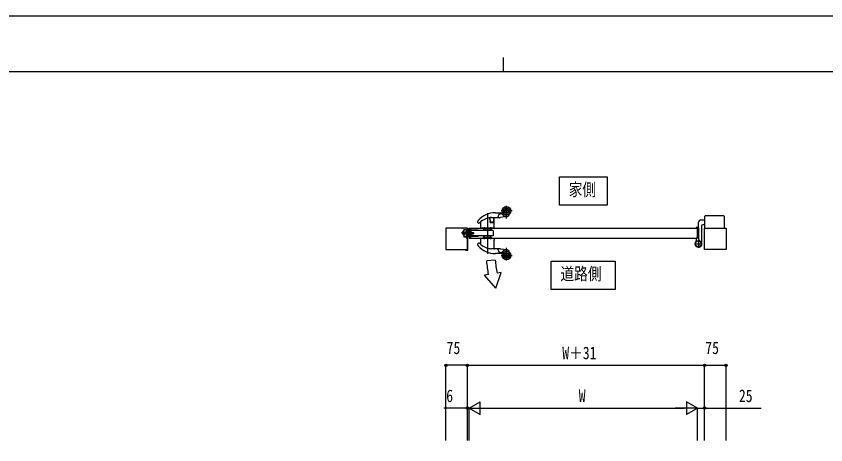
# Model space of a CAD drawing. Units: millimetres, scale not verified. Extents: x -4205 to 4205, y -2970 to 2970.
# Drawn here: x -1710 to 1125, y 1470 to 2970 of the extents above; entities that cross this region are included whole.
import ezdxf
from ezdxf.enums import TextEntityAlignment as Align

# ---------------------------------------------------------------- set-up
doc = ezdxf.new("R2010")
doc.units = ezdxf.units.MM
doc.header["$LTSCALE"] = 12
for name, color, linetype in [('0-2_USER1', 3, 'Continuous'), ('0-3_YKK_12', 2, 'Continuous'), ('0-4_YKK_A1', 4, 'Continuous'), ('0-5_YKK_D', 6, 'Continuous'), ('0-6_YKK_ZWAK', 7, 'Continuous')]:
    doc.layers.add(name, color=color, linetype=linetype)
doc.styles.add('ＭＳ ゴシック', font='')
doc.styles.get('ＭＳ ゴシック').set_extended_font_data('MS Gothic')

msp = doc.modelspace()

# ---------------------------------------------------------------- linework, layer by layer
at = {"layer": '0-2_USER1'}
for points in [[(192.82, 2308), (192.82, 2408), (359.22, 2408), (359.22, 2308)], [(164.02, 2013), (164.02, 2113), (388.02, 2113), (388.02, 2013)]]:
    msp.add_lwpolyline(points, close=True, dxfattribs=at)
at = {"layer": '0-3_YKK_12'}
msp.add_line((-126.98, 2211), (-126.98, 2228), dxfattribs=at)
at = {"layer": '0-4_YKK_A1'}
for p, q in [((7.02, 2262.13), (7.02, 2306.6)), ((-59.98, 2280.41), (-59.98, 2138.54)), ((-31.98, 2282), (-7.12, 2282)), ((-20.13, 2275.89), (-23.04, 2266.42)), ((-17.26, 2278), (-13.88, 2278)), ((26.32, 2289), (-11.28, 2289)), ((702.02, 2228), (702.02, 2269.5)), ((767.02, 2271.5), (704.02, 2271.5)), ((769.02, 2269.5), (769.02, 2228)), ((-92.98, 2248.27), (-92.98, 2252.65)), ((-82.98, 2228), (-82.98, 2249.81)), ((-51.37, 2264.31), (-51.38, 2264.31)), ((-50.83, 2257.99), (-51.36, 2264.07)), ((-51.35, 2264.18), (-50.82, 2258.14)), ((-50.82, 2258.14), (-50.36, 2252.86)), ((-49.98, 2248.3), (-50.39, 2253.01)), ((-50.36, 2252.86), (-50.02, 2248.96)), ((-49.98, 2248.3), (-38.48, 2248.3)), ((-39.48, 2248.5), (-49.52, 2248.5)), ((-44.98, 2265), (-24.94, 2265)), ((-38.98, 2263), (-38.98, 2261.24)), ((-38.48, 2263.5), (-38.48, 2251)), ((-38.48, 2251), (-38.48, 2248.3)), ((-35.98, 2251), (-38.48, 2251)), ((-35.98, 2251), (-35.98, 2264)), ((-35.98, 2228), (-35.98, 2251)), ((-23.47, 2265), (-24.94, 2265)), ((8.22, 2268.27), (-14.51, 2265.54)), ((678.52, 2246.5), (678.52, 2230.5)), ((702.02, 2256.5), (688.52, 2256.5)), ((-148.78, 2209.5), (-148.78, 2213.5)), ((-144.78, 2213.5), (-148.78, 2213.5)), ((-144.78, 2213.15), (-148.78, 2213.15)), ((-144.98, 2212.5), (-144.98, 2208.51)), ((-144.98, 2212.5), (-132.98, 2212.5)), ((-132.98, 2212.1), (-144.98, 2212.1)), ((-142.48, 2216), (-144.78, 2216)), ((-144.78, 2212.5), (-144.78, 2216)), ((-144.48, 2218.7), (-144.48, 2216.2)), ((-144.48, 2218.7), (-142.48, 2218.7)), ((-142.48, 2216.2), (-144.48, 2216.2)), ((-129.98, 2222.5), (-142.48, 2222.5)), ((-142.48, 2222.5), (-142.48, 2212.5)), ((-141.48, 2223.5), (-129.98, 2223.5)), ((-123.98, 2218), (-135.48, 2218)), ((-133.48, 2213.38), (-128.98, 2208.13)), ((-132.98, 2222.5), (-132.98, 2198.7)), ((-132.98, 2212.5), (-131.28, 2212.5)), ((-131.28, 2212.1), (-132.98, 2212.1)), ((-131.98, 2198.7), (-131.98, 2222.5)), ((-131.98, 2217.5), (-130.98, 2217.5)), ((-131.28, 2212.5), (-129.28, 2214.5)), ((-131.28, 2212.5), (-131.28, 2208.5)), ((-129.98, 2226.5), (-129.98, 2151.5)), ((-129.98, 2226.5), (-128.98, 2226.5)), ((-129.28, 2214.5), (-128.98, 2214.5)), ((-128.98, 2151.5), (-128.98, 2226.5)), ((-128.98, 2214.5), (-128.98, 2206.5)), ((-128.98, 2214.42), (-128.98, 2206.42)), ((-123.98, 2228), (87.52, 2228)), ((-123.98, 2223), (-122.48, 2223)), ((-123.98, 2198), (-123.98, 2223)), ((-123.68, 2214.5), (-123.98, 2214.5)), ((-123.68, 2214.5), (-123.68, 2206.5)), ((-121.68, 2212.5), (-123.68, 2214.5)), ((-122.48, 2198), (-122.48, 2223)), ((-119.98, 2221), (-122.48, 2221)), ((-119.98, 2220), (-122.48, 2220)), ((-116.98, 2212.5), (-121.68, 2212.5)), ((-121.68, 2212.5), (-121.68, 2208.5)), ((-121.68, 2212.1), (-116.98, 2212.1)), ((-119.98, 2215.5), (-120.88, 2215.5)), ((-120.88, 2205.5), (-120.88, 2215.5)), ((-119.98, 2222.9), (-119.98, 2198.1)), ((-118.98, 2222.9), (-119.98, 2222.9)), ((-119.98, 2215.5), (-119.98, 2220)), ((-118.98, 2198.1), (-118.98, 2222.9)), ((-92.48, 2221), (-116.98, 2221)), ((-41.58, 2220), (-116.98, 2220)), ((-116.98, 2212.5), (-107.98, 2212.5)), ((-116.98, 2212.1), (-107.98, 2212.1)), ((-107.98, 2212.5), (-107.98, 2208.5)), ((-92.48, 2220), (-92.48, 2221)), ((-35.98, 2228), (-82.98, 2228)), ((-74.78, 2228), (-74.78, 2227)), ((-74.78, 2227), (-67.18, 2227)), ((-74.38, 2225.88), (-74.48, 2227)), ((-70.98, 2231.03), (-70.98, 2223.43)), ((-67.48, 2227), (-67.58, 2225.88)), ((-67.18, 2227), (-67.18, 2228)), ((-64.98, 2226.3), (-64.98, 2228)), ((-55.28, 2226), (-64.68, 2226)), ((-54.98, 2228), (-54.98, 2226.3)), ((-52.38, 2225.88), (-52.48, 2227)), ((-48.98, 2231.48), (-48.98, 2223.43)), ((-45.48, 2227), (-45.58, 2225.88)), ((671.02, 2228.8), (671.02, 2229.5)), ((675.72, 2228.3), (671.52, 2228.3)), ((679.02, 2230.5), (672.02, 2230.5)), ((676.02, 2193), (676.02, 2228)), ((681.02, 2187.94), (681.02, 2228.5)), ((690.52, 2235.5), (690.52, 2173)), ((702.02, 2239.5), (694.52, 2239.5)), ((-148.78, 2209.85), (-144.98, 2209.85)), ((-148.78, 2209.5), (-144.98, 2209.5)), ((-132.98, 2208.9), (-144.98, 2208.9)), ((-144.98, 2208.5), (-132.98, 2208.5)), ((-144.78, 2207), (-144.78, 2208.5)), ((-142.48, 2207), (-144.78, 2207)), ((-144.48, 2206.8), (-144.48, 2204.3)), ((-142.48, 2206.8), (-144.48, 2206.8)), ((-144.48, 2204.3), (-142.48, 2204.3)), ((-142.48, 2208.5), (-142.48, 2198.7)), ((-131.98, 2198.7), (-142.48, 2198.7)), ((-141.48, 2197.7), (-132.48, 2197.7)), ((-131.28, 2208.9), (-132.98, 2208.9)), ((-132.98, 2208.5), (-131.28, 2208.5)), ((-132.48, 2192), (-132.48, 2197.7)), ((-132.48, 2192), (-131.48, 2192)), ((-131.98, 2203.5), (-130.98, 2203.5)), ((-131.98, 2202.8), (-131.38, 2202.8)), ((-131.48, 2194.5), (-131.48, 2192)), ((-131.28, 2208.5), (-129.28, 2206.5)), ((-130.98, 2192.5), (-129.98, 2192.5)), ((-130.18, 2202.8), (-130.18, 2196)), ((-129.28, 2206.5), (-128.98, 2206.5)), ((-128.98, 2208.13), (-125.64, 2204.23)), ((-123.68, 2206.5), (-123.98, 2206.5)), ((-122.48, 2198), (-123.98, 2198)), ((-123.98, 2193), (676.02, 2193)), ((-121.68, 2208.5), (-123.68, 2206.5)), ((-121.68, 2208.9), (-116.98, 2208.9)), ((-116.98, 2208.5), (-121.68, 2208.5)), ((-120.88, 2205.5), (-119.98, 2205.5)), ((-119.98, 2198.3), (-119.98, 2205.5)), ((-119.98, 2198.1), (-118.98, 2198.1)), ((-116.98, 2208.9), (-107.98, 2208.9)), ((-116.98, 2208.5), (-107.98, 2208.5)), ((-39.98, 2201), (-116.98, 2201)), ((-116.98, 2200), (-92.48, 2200)), ((-92.48, 2201), (-92.48, 2200)), ((-82.98, 2193), (-35.98, 2193)), ((-82.98, 2171.19), (-82.98, 2193)), ((-74.48, 2194), (-74.38, 2195.12)), ((-70.98, 2197.58), (-70.98, 2189.98)), ((-67.58, 2195.12), (-67.48, 2194)), ((-64.98, 2193), (-64.98, 2194.7)), ((-55.28, 2195), (-64.68, 2195)), ((-54.98, 2193), (-54.98, 2194.7)), ((-52.78, 2194), (-52.78, 2193)), ((-45.18, 2194), (-52.78, 2194)), ((-52.48, 2194), (-52.38, 2195.12)), ((-48.98, 2197.58), (-48.98, 2189.53)), ((-45.58, 2195.12), (-45.48, 2194)), ((-45.18, 2193), (-45.18, 2194)), ((-35.98, 2193), (-35.98, 2190)), ((-35.98, 2190), (-35.98, 2186.5)), ((-35.98, 2156.5), (-35.98, 2186.5)), ((671.02, 2192.2), (671.02, 2183.16)), ((675.72, 2192.7), (671.52, 2192.7)), ((679.02, 2186), (679.02, 2160)), ((-92.98, 2168.36), (-92.98, 2172.74)), ((-24.94, 2156), (-44.98, 2156)), ((-24.94, 2156), (-23.47, 2156)), ((-14.51, 2155.47), (8.22, 2152.73)), ((7.02, 2114.4), (7.02, 2158.88)), ((666.02, 2173), (692.02, 2173)), ((-136.98, 2151.5), (-136.98, 2150.5)), ((-129.98, 2151.5), (-136.98, 2151.5)), ((-136.98, 2150.5), (-129.98, 2150.5)), ((-7.12, 2139), (-31.98, 2139)), ((-23.04, 2154.59), (-20.13, 2145.12)), ((-13.88, 2143), (-17.26, 2143)), ((-11.28, 2132), (26.32, 2132)), ((-32.59, 2116.27), (-62.42, 2113.09)), ((-30.25, 2018.35), (-11.38, 2073.29)), ((-11.38, 2073.29), (-26.15, 2070.68)), ((-56.13, 2065.4), (-70.47, 2062.87)), ((-30.25, 2018.35), (-70.47, 2062.87))]:
    msp.add_line(p, q, dxfattribs=at)
for points in [[(-38.98, 2261.24), (-38.98, 2251.8), (-38.98, 2249)], [(-135.98, 2217.5), (-135.98, 2216.3), (-133.48, 2213.38)], [(-123.98, 2228), (676.02, 2228), (676.02, 2193)], [(-123.98, 2228), (-123.98, 2193), (87.52, 2193)], [(-117.98, 2198.1), (-116.98, 2198.1), (-116.98, 2222.9), (-117.98, 2222.9), (-118.98, 2222.9)], [(-118.98, 2198.1), (-117.98, 2198.1), (-117.98, 2222.9)], [(-52.78, 2228), (-52.78, 2227), (-45.18, 2227), (-45.18, 2228)], [(-39.98, 2218.4), (-39.98, 2202.6), (-39.98, 2201)], [(-131.48, 2197.7), (-131.48, 2195.5), (-130.98, 2195.5)], [(-131.48, 2194.5), (-130.98, 2194.5), (-130.98, 2192.5)], [(-131.38, 2202.8), (-131.38, 2196), (-130.18, 2196)], [(-119.98, 2198.3), (-121.18, 2198.3), (-122.48, 2198.3)], [(-67.18, 2193), (-67.18, 2194), (-74.78, 2194), (-74.78, 2193)]]:
    msp.add_lwpolyline(points, dxfattribs=at)
for points in [[(-204.98, 2153), (-129.98, 2153), (-129.98, 2228), (-204.98, 2228)], [(776.02, 2153), (701.02, 2153), (701.02, 2228), (776.02, 2228)]]:
    msp.add_lwpolyline(points, close=True, dxfattribs=at)
for centre, radius in [((7.02, 2289), 15), ((7.02, 2289), 14.7), ((7.02, 2289), 9.71), ((7.02, 2289), 6.62), ((679.02, 2173), 11.5), ((679.02, 2173), 10.35), ((7.02, 2132), 15), ((7.02, 2132), 14.7), ((7.02, 2132), 9.71), ((7.02, 2132), 6.62)]:
    msp.add_circle(centre, radius, dxfattribs=at)
for centre, radius, start, end in [((-31.98, 2202), 80, 90.00041, 138.8719), ((-17.26, 2275), 3, 90, 162.89708), ((-13.88, 2268), 10, 39.77031, 90), ((-7.12, 2280.5), 1.5, 31.00806, 89.99901), ((7.02, 2285.4), 17.2, 219.77031, 270), ((7.02, 2289), 15, 211.00806, 297.32214), ((7.02, 2289), 15, 261.17985, 278.82015), ((7.02, 2278.2), 10, 276.85992, 332.99743), ((14.6, 2274.34), 1.5, 332.99743, 117.32214), ((704.02, 2269.5), 2, 90, 180), ((767.02, 2269.5), 2, 0, 90), ((-89.98, 2252.65), 3, 138.8714, 180), ((-89.98, 2248.26), 3, 179.8597, 312.73203), ((-33.81, 2187.16), 80, 111.86371, 132.59171), ((-81.98, 2249.81), 1, 141.82148, 180), ((-44.98, 2215), 50, 90.00002, 111.86372), ((-51.85, 2264.02), 0.5, 5, 97.98573), ((-53.34, 2264), 2, 5, 16.92345), ((-49.52, 2249), 0.5, 185, 270), ((-39.48, 2249), 0.5, 270, 0), ((-35.98, 2263), 3, 138.18969, 180), ((-36.98, 2263.5), 1.5, 90, 180), ((-36.98, 2264), 1, 0, 90), ((-24.95, 2267), 2, 270, 330), ((-23.47, 2340), 75, 270, 276.85992), ((-24.95, 2267), 2, 330, 342.89708), ((7.02, 2278.2), 10, 270, 276.85992), ((688.52, 2246.5), 10, 90, 180), ((-141.48, 2222.5), 1, 90, 180), ((-135.48, 2217.5), 0.5, 90, 180), ((-130.98, 2216.5), 1, 0, 90), ((-73.08, 2226), 1.3, 185, 254.11915), ((-70.98, 2233.4), 9, 254.11915, 285.88085), ((-68.87, 2226), 1.3, 285.88085, 355), ((-64.68, 2226.3), 0.3, 180, 270), ((-55.28, 2226.3), 0.3, 270, 0), ((-51.08, 2226), 1.3, 185, 254.11915), ((-48.98, 2233.4), 9, 254.11915, 285.88085), ((-46.87, 2226), 1.3, 285.88085, 355), ((-41.58, 2218.4), 1.6, 0, 90), ((672.02, 2229.5), 1, 90, 180), ((671.52, 2228.8), 0.5, 180, 270), ((675.72, 2228), 0.3, 360, 90), ((679.02, 2228.5), 2, 360, 90), ((694.52, 2235.5), 4, 90, 180), ((-141.48, 2198.7), 1, 180, 270), ((-132.48, 2197.7), 1, 0, 90), ((-131.48, 2195.5), 1, 180, 270), ((-130.98, 2204.5), 1, 270, 0), ((-130.98, 2194.5), 1, 0, 90), ((-131.38, 2202.8), 1.2, 0, 43.13176), ((-122.98, 2206.5), 3.5, 220.57456, 253.39845), ((-73.08, 2195.01), 1.3, 105.88085, 175), ((-70.98, 2187.6), 9, 74.11915, 105.88085), ((-68.87, 2195.01), 1.3, 5, 74.11915), ((-64.68, 2194.7), 0.3, 90, 180), ((-55.28, 2194.7), 0.3, 0, 90), ((-51.08, 2195.01), 1.3, 105.88085, 175), ((-48.98, 2187.6), 9, 74.11915, 105.88085), ((-46.87, 2195.01), 1.3, 5, 74.11915), ((679.02, 2173), 11.5, 141.98772, 64.89722), ((671.52, 2192.2), 0.5, 90, 180), ((675.72, 2193), 0.3, 270, 360), ((686.02, 2187.94), 5, 180.00002, 244.89722), ((-89.98, 2172.75), 3, 47.26797, 180.1403), ((-89.98, 2168.36), 3, 180, 221.1286), ((-31.98, 2219), 80, 221.1281, 269.99959), ((-33.81, 2233.84), 80, 227.40829, 248.13629), ((-81.98, 2171.19), 1, 180, 218.17852), ((-44.98, 2206), 50, 248.13628, 269.99998), ((-36.98, 2156.5), 1, 354.60366, 0), ((-35.18, 2157), 1, 216.44456, 270), ((-24.95, 2154), 2, 30, 90), ((-23.47, 2081), 75, 83.14008, 90), ((666.02, 2183.16), 5, 321.98772, 360), ((-129.98, 2151.5), 1, 270, 0), ((-24.95, 2154), 2, 17.10292, 30), ((-17.26, 2146), 3, 197.10292, 270), ((-13.88, 2153), 10, 270, 320.22969), ((-7.12, 2140.5), 1.5, 270.00099, 328.99194), ((7.02, 2135.6), 17.2, 90, 140.22969), ((7.02, 2132), 15, 62.67786, 148.99194), ((7.02, 2132), 15, 81.17985, 98.82015), ((7.02, 2142.8), 10, 83.14008, 90), ((7.02, 2142.8), 10, 27.00257, 83.14008), ((14.6, 2146.66), 1.5, 242.67786, 27.00257), ((-8057.22, 1033.5), 8067.36, 7.34884, 7.69047), ((636.9, 2187.59), 673.28, 186.08068, 189.99886)]:
    msp.add_arc(centre, radius, start, end, dxfattribs=at)
at = {"layer": '0-5_YKK_D'}
for p, q in [((-204.98, 1485.13), (-204.98, 1749)), ((-129.98, 1748), (-204.98, 1748)), ((-129.98, 1485.13), (-129.98, 1749)), ((-129.98, 1485.13), (-129.98, 1749)), ((-129.98, 1748), (701.02, 1748)), ((701.02, 1485.13), (701.02, 1749)), ((701.02, 1485.13), (701.02, 1749)), ((701.02, 1748), (776.02, 1748)), ((776.02, 1485.13), (776.02, 1749)), ((-123.98, 1598), (-85.01, 1620.5)), ((-85.01, 1575.5), (-85.01, 1620.5)), ((676.02, 1598), (637.05, 1620.5)), ((637.05, 1620.5), (637.05, 1575.5)), ((-129.98, 1598), (-211.98, 1598)), ((-129.98, 1485.13), (-129.98, 1599)), ((-123.98, 1598), (-129.98, 1598)), ((-123.98, 1485.13), (-123.98, 1599)), ((-123.98, 1485.13), (-123.98, 1599)), ((-123.98, 1598), (-106.98, 1598)), ((-123.98, 1598), (-85.01, 1575.5)), ((-123.98, 1598), (-46.04, 1598)), ((-78.98, 1598), (631.02, 1598)), ((676.02, 1598), (598.08, 1598)), ((676.02, 1598), (637.05, 1575.5)), ((676.02, 1485.13), (676.02, 1599)), ((676.02, 1485.13), (676.02, 1599)), ((701.02, 1485.13), (701.02, 1599))]:
    msp.add_line(p, q, dxfattribs=at)
msp.add_lwpolyline([(676.02, 1598), (701.02, 1598), (899.37, 1598)], dxfattribs=at)
for centre in [(-204.98, 1748), (-129.98, 1748), (-129.98, 1748), (701.02, 1748), (701.02, 1748), (776.02, 1748), (-129.98, 1598), (701.02, 1598)]:
    msp.add_circle(centre, 4.25, dxfattribs=at)
at = {"layer": '0-6_YKK_ZWAK'}
for p, q in [((-4.98, 2825), (-4.98, 2775)), ((3895.02, 2775), (-3904.98, 2775))]:
    msp.add_line(p, q, dxfattribs=at)
msp.add_lwpolyline([(-4205, -2970), (4205, -2970), (4205, 2970), (-4205, 2970)], close=True, dxfattribs=at)

# ---------------------------------------------------------------- texts
at = {"layer": '0-2_USER1', "style": 'ＭＳ ゴシック', "width": 0.8}
for s, p in [('家側', (224.82, 2328)), ('道路側', (196.02, 2033))]:
    msp.add_text(s, height=43.99, dxfattribs=at).set_placement(p, align=Align.BOTTOM_LEFT)
at = {"layer": '0-5_YKK_D', "style": 'ＭＳ ゴシック', "width": 0.8}
for s, p in [('75', (-202.68, 1774)), ('75', (703.32, 1774)), ('W＋31', (202.32, 1756)), ('6', (-203.98, 1606)), ('W', (260.02, 1606)), ('25', (820.97, 1606))]:
    msp.add_text(s, height=43.99, dxfattribs=at).set_placement(p, align=Align.BOTTOM_LEFT)

doc.saveas('drawing.dxf')
